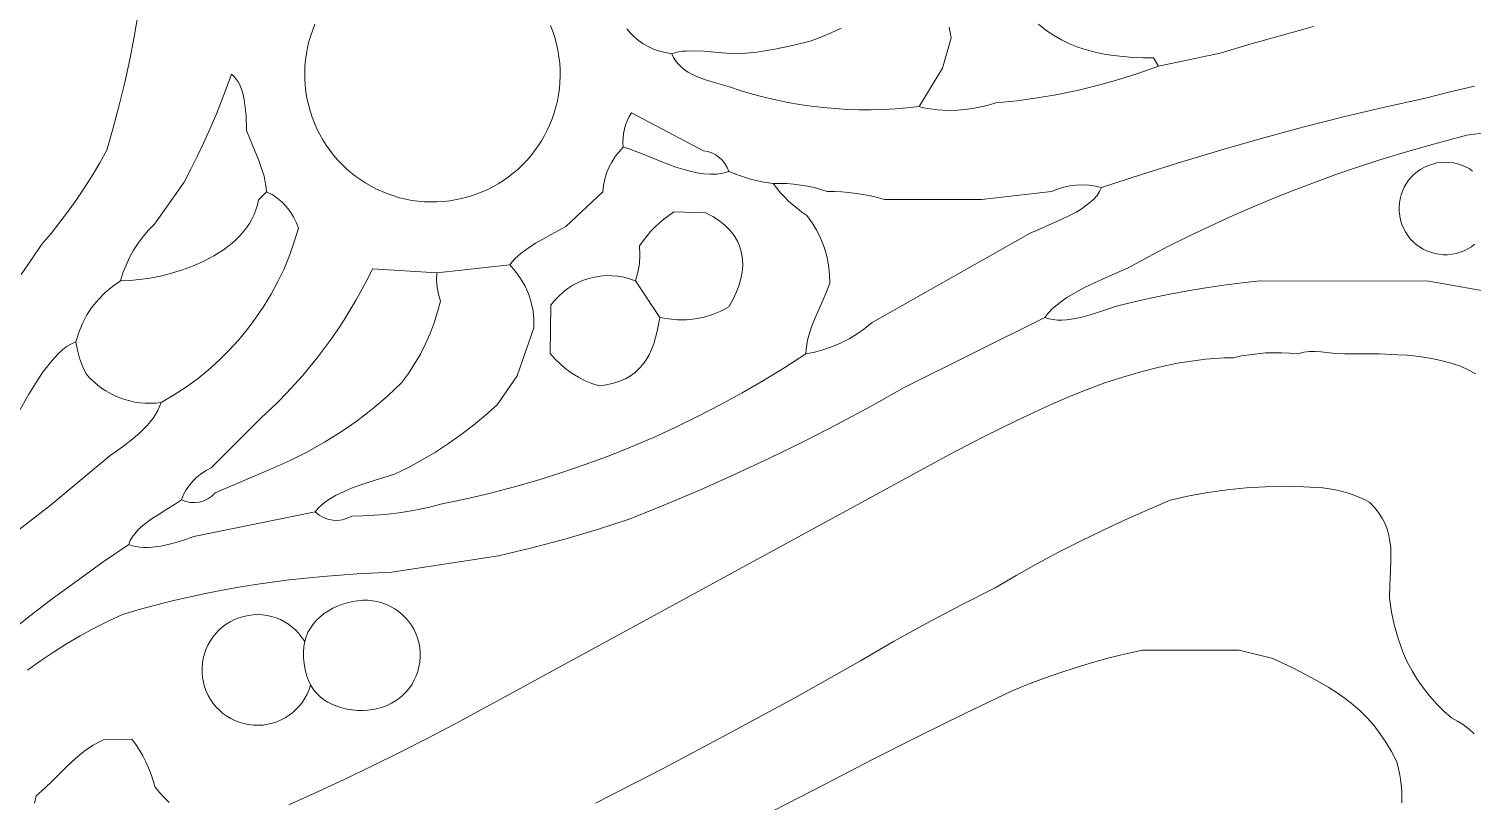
# Model space of a CAD drawing. Header units: inches. Extents: x 37.2 to 70.6, y 17.4 to 61.6.
# Drawn here: x 43 to 54.55, y 26.86 to 33.05 of the extents above; entities that cross this region are included whole.
import ezdxf

# ---------------------------------------------------------------- set-up
doc = ezdxf.new("R2010")
doc.units = ezdxf.units.IN
doc.header["$MEASUREMENT"] = 0
doc.layers.add('10_CLOSED_AREAS', color=7, linetype='CONTINUOUS', lineweight=18)
doc.layers.add('20_EXACT_CIRCLES', color=7, linetype='CONTINUOUS', lineweight=18)

msp = doc.modelspace()

# ---------------------------------------------------------------- linework, layer by layer
at = {"layer": '10_CLOSED_AREAS'}
for points in [[(43.871, 33.17), (43.839, 32.985), (43.803, 32.802), (43.763, 32.619), (43.719, 32.437), (43.671, 32.255), (43.619, 32.075), (43.563, 31.975), (43.505, 31.876), (43.443, 31.779), (43.38, 31.684), (43.313, 31.591), (43.244, 31.499), (43.173, 31.409), (43.099, 31.322), (43.017, 31.201), (42.933, 31.081)], [(53.284, 33.066), (53.034, 32.998), (52.785, 32.927), (52.536, 32.853), (52.041, 32.75), (51.884, 32.693), (51.724, 32.642), (51.563, 32.596), (51.401, 32.556), (51.237, 32.522), (51.072, 32.494), (50.907, 32.471), (50.74, 32.454), (50.67, 32.433), (50.595, 32.417), (50.515, 32.405), (50.434, 32.397), (50.352, 32.395), (50.272, 32.399), (50.196, 32.409), (50.16, 32.416), (50.126, 32.425), (50.03, 32.415), (49.934, 32.407), (49.838, 32.402), (49.741, 32.4), (49.645, 32.4), (49.549, 32.403), (49.453, 32.409), (49.358, 32.417), (49.262, 32.429), (49.167, 32.443), (49.073, 32.459), (48.978, 32.478), (48.885, 32.5), (48.792, 32.525), (48.699, 32.552), (48.607, 32.582), (48.475, 32.621), (48.406, 32.643), (48.338, 32.67), (48.306, 32.685), (48.276, 32.702), (48.247, 32.72), (48.221, 32.741), (48.197, 32.764), (48.176, 32.789), (48.159, 32.817), (48.145, 32.847), (48.094, 32.857), (48.045, 32.87), (47.999, 32.886), (47.955, 32.906), (47.915, 32.928), (47.878, 32.954), (47.844, 32.983), (47.813, 33.014), (47.785, 33.049)], [(49.502, 33.053), (49.421, 33.016), (49.338, 32.981), (49.254, 32.949), (49.112, 32.913), (48.969, 32.884), (48.825, 32.862), (48.679, 32.847), (48.616, 32.85), (48.547, 32.855), (48.4, 32.868), (48.328, 32.871), (48.259, 32.87), (48.227, 32.868), (48.198, 32.863), (48.17, 32.856), (48.145, 32.847), (48.159, 32.817), (48.176, 32.789), (48.197, 32.764), (48.221, 32.741), (48.247, 32.72), (48.276, 32.702), (48.306, 32.685), (48.338, 32.67), (48.406, 32.643), (48.475, 32.621), (48.607, 32.582), (48.699, 32.552), (48.792, 32.525), (48.885, 32.5), (48.978, 32.478), (49.073, 32.459), (49.167, 32.443), (49.262, 32.429), (49.358, 32.417), (49.453, 32.409), (49.549, 32.403), (49.645, 32.4), (49.741, 32.4), (49.838, 32.402), (49.934, 32.407), (50.03, 32.415), (50.126, 32.425), (50.312, 32.734), (50.382, 32.977), (50.365, 33.06)], [(50.365, 33.06), (50.382, 32.977), (50.312, 32.734), (50.126, 32.425), (50.16, 32.416), (50.196, 32.409), (50.272, 32.399), (50.352, 32.395), (50.434, 32.397), (50.515, 32.405), (50.595, 32.417), (50.67, 32.433), (50.74, 32.454), (50.907, 32.471), (51.072, 32.494), (51.237, 32.522), (51.401, 32.556), (51.563, 32.596), (51.724, 32.642), (51.884, 32.693), (52.041, 32.75), (52.002, 32.815), (51.919, 32.816), (51.838, 32.819), (51.759, 32.825), (51.683, 32.834), (51.608, 32.845), (51.536, 32.86), (51.465, 32.879), (51.397, 32.902), (51.33, 32.928), (51.265, 32.96), (51.202, 32.996), (51.141, 33.037), (51.081, 33.084)], [(51.081, 33.084), (51.141, 33.037), (51.202, 32.996), (51.265, 32.96), (51.33, 32.928), (51.397, 32.902), (51.465, 32.879), (51.536, 32.86), (51.608, 32.845), (51.683, 32.834), (51.759, 32.825), (51.838, 32.819), (51.919, 32.816), (52.002, 32.815), (52.041, 32.75), (52.536, 32.853), (52.785, 32.927), (53.034, 32.998), (53.284, 33.066)], [(47.785, 33.049), (47.813, 33.014), (47.844, 32.983), (47.878, 32.954), (47.915, 32.928), (47.955, 32.906), (47.999, 32.886), (48.045, 32.87), (48.094, 32.857), (48.145, 32.847), (48.17, 32.856), (48.198, 32.863), (48.227, 32.868), (48.259, 32.87), (48.328, 32.871), (48.4, 32.868), (48.547, 32.855), (48.616, 32.85), (48.679, 32.847), (48.825, 32.862), (48.969, 32.884), (49.112, 32.913), (49.254, 32.949), (49.338, 32.981), (49.421, 33.016), (49.502, 33.053)], [(42.907, 29.967), (42.996, 30.122), (43.049, 30.208), (43.106, 30.295), (43.137, 30.336), (43.168, 30.376), (43.2, 30.414), (43.234, 30.448), (43.267, 30.479), (43.302, 30.505), (43.337, 30.526), (43.373, 30.542), (43.395, 30.617), (43.425, 30.689), (43.461, 30.757), (43.503, 30.821), (43.552, 30.881), (43.606, 30.936), (43.665, 30.985), (43.73, 31.029), (43.749, 31.094), (43.774, 31.156), (43.802, 31.217), (43.834, 31.275), (43.871, 31.332), (43.911, 31.385), (43.955, 31.436), (44.003, 31.483), (44.239, 31.819), (44.294, 31.924), (44.346, 32.03), (44.397, 32.137), (44.446, 32.245), (44.492, 32.354), (44.537, 32.463), (44.579, 32.574), (44.619, 32.685), (44.639, 32.667), (44.657, 32.646), (44.672, 32.623), (44.686, 32.598), (44.697, 32.571), (44.706, 32.542), (44.72, 32.482), (44.729, 32.418), (44.735, 32.354), (44.739, 32.234), (44.762, 32.175), (44.787, 32.115), (44.838, 31.992), (44.86, 31.929), (44.879, 31.867), (44.892, 31.805), (44.896, 31.774), (44.899, 31.743), (44.943, 31.72), (44.985, 31.692), (45.023, 31.66), (45.057, 31.624), (45.088, 31.585), (45.115, 31.543), (45.137, 31.499), (45.154, 31.451), (45.121, 31.341), (45.083, 31.233), (45.039, 31.127), (44.99, 31.024), (44.936, 30.924), (44.877, 30.826), (44.814, 30.732), (44.746, 30.642), (44.674, 30.554), (44.597, 30.471), (44.516, 30.391), (44.432, 30.315), (44.343, 30.243), (44.25, 30.176), (44.154, 30.113), (44.054, 30.055), (44.043, 30.022), (44.028, 29.99), (44.01, 29.959), (43.99, 29.929), (43.967, 29.899), (43.942, 29.87), (43.888, 29.814), (43.829, 29.763), (43.768, 29.715), (43.706, 29.671), (43.646, 29.631), (43.487, 29.496), (43.327, 29.363), (43.165, 29.231), (43.001, 29.102), (42.835, 28.975)], [(42.805, 28.187), (42.998, 28.34), (43.194, 28.49), (43.392, 28.636), (43.592, 28.779), (43.795, 28.919), (43.808, 28.949), (43.824, 28.977), (43.844, 29.004), (43.866, 29.029), (43.891, 29.054), (43.918, 29.077), (43.976, 29.121), (44.038, 29.161), (44.101, 29.2), (44.162, 29.238), (44.217, 29.276), (44.235, 29.318), (44.256, 29.357), (44.282, 29.394), (44.311, 29.428), (44.343, 29.459), (44.378, 29.486), (44.416, 29.511), (44.456, 29.531), (44.859, 29.934), (44.928, 29.998), (44.995, 30.064), (45.06, 30.131), (45.124, 30.199), (45.186, 30.269), (45.246, 30.341), (45.304, 30.414), (45.361, 30.488), (45.416, 30.563), (45.469, 30.64), (45.52, 30.718), (45.57, 30.798), (45.617, 30.878), (45.663, 30.96), (45.707, 31.043), (45.748, 31.127), (46.262, 31.094), (46.847, 31.159), (46.866, 31.183), (46.888, 31.207), (46.938, 31.251), (46.994, 31.292), (47.054, 31.33), (47.116, 31.367), (47.179, 31.401), (47.296, 31.466), (47.592, 31.743), (47.598, 31.794), (47.608, 31.843), (47.622, 31.891), (47.641, 31.937), (47.664, 31.981), (47.691, 32.024), (47.722, 32.063), (47.756, 32.101), (47.753, 32.137), (47.754, 32.173), (47.758, 32.209), (47.765, 32.244), (47.774, 32.278), (47.787, 32.312), (47.802, 32.345), (47.821, 32.376), (48.398, 32.071), (48.433, 32.065), (48.466, 32.054), (48.496, 32.038), (48.524, 32.018), (48.549, 31.995), (48.57, 31.968), (48.587, 31.938), (48.6, 31.906), (48.686, 31.872), (48.775, 31.844), (48.865, 31.823), (48.957, 31.808), (49.012, 31.809), (49.067, 31.808), (49.122, 31.804), (49.176, 31.797), (49.231, 31.788), (49.284, 31.776), (49.338, 31.762), (49.39, 31.746), (49.448, 31.745), (49.506, 31.742), (49.563, 31.737), (49.621, 31.729), (49.678, 31.72), (49.735, 31.709), (49.791, 31.696), (49.847, 31.681), (50.626, 31.68), (51.186, 31.746), (51.234, 31.765), (51.283, 31.78), (51.333, 31.791), (51.384, 31.797), (51.435, 31.799), (51.486, 31.796), (51.537, 31.788), (51.587, 31.776), (51.907, 31.882), (52.228, 31.983), (52.55, 32.08), (52.874, 32.172), (53.199, 32.259), (53.525, 32.342), (53.852, 32.42), (54.181, 32.493), (54.377, 32.543), (54.574, 32.588)], [(54.574, 32.588), (54.377, 32.543), (54.181, 32.493), (53.852, 32.42), (53.525, 32.342), (53.199, 32.259), (52.874, 32.172), (52.55, 32.08), (52.228, 31.983), (51.907, 31.882), (51.587, 31.776), (51.571, 31.744), (51.55, 31.713), (51.524, 31.683), (51.493, 31.656), (51.459, 31.629), (51.422, 31.604), (51.382, 31.58), (51.34, 31.558), (51.253, 31.516), (51.167, 31.477), (51.085, 31.442), (51.015, 31.41), (49.748, 30.695), (49.691, 30.648), (49.63, 30.605), (49.566, 30.566), (49.5, 30.532), (49.432, 30.503), (49.362, 30.479), (49.29, 30.459), (49.217, 30.445), (49.049, 30.336), (48.88, 30.232), (48.707, 30.132), (48.533, 30.036), (48.356, 29.945), (48.178, 29.858), (47.997, 29.776), (47.814, 29.698), (47.629, 29.624), (47.443, 29.555), (47.255, 29.491), (47.065, 29.431), (46.874, 29.376), (46.681, 29.326), (46.487, 29.281), (46.292, 29.24), (46.205, 29.218), (46.117, 29.199), (46.028, 29.183), (45.94, 29.17), (45.85, 29.159), (45.761, 29.152), (45.671, 29.147), (45.581, 29.146), (45.545, 29.128), (45.507, 29.116), (45.468, 29.111), (45.429, 29.112), (45.391, 29.12), (45.354, 29.133), (45.32, 29.153), (45.288, 29.179), (44.317, 28.981), (44.257, 28.96), (44.191, 28.939), (44.122, 28.92), (44.052, 28.905), (43.983, 28.896), (43.949, 28.894), (43.915, 28.894), (43.883, 28.896), (43.852, 28.901), (43.823, 28.908), (43.795, 28.919), (43.592, 28.779), (43.392, 28.636), (43.194, 28.49), (42.998, 28.34), (42.805, 28.187)], [(42.985, 27.912), (43.088, 27.985), (43.192, 28.055), (43.298, 28.123), (43.407, 28.186), (43.518, 28.247), (43.63, 28.304), (43.745, 28.358), (43.878, 28.397), (44.011, 28.433), (44.144, 28.466), (44.277, 28.497), (44.41, 28.526), (44.543, 28.552), (44.677, 28.576), (44.811, 28.598), (44.945, 28.617), (45.08, 28.634), (45.215, 28.649), (45.351, 28.662), (45.488, 28.673), (45.625, 28.682), (45.902, 28.695), (46.756, 28.827), (47.023, 28.891), (47.287, 28.961), (47.55, 29.039), (47.811, 29.124), (48.093, 29.237), (48.374, 29.356), (48.652, 29.48), (48.927, 29.609), (49.201, 29.743), (49.472, 29.882), (49.74, 30.026), (50.006, 30.175), (51.132, 30.737), (51.162, 30.773), (51.194, 30.807), (51.23, 30.838), (51.268, 30.868), (51.308, 30.895), (51.351, 30.921), (51.439, 30.97), (51.531, 31.014), (51.624, 31.055), (51.715, 31.095), (51.8, 31.135), (51.961, 31.222), (52.123, 31.306), (52.286, 31.387), (52.451, 31.466), (52.617, 31.542), (52.783, 31.615), (52.952, 31.686), (53.121, 31.753), (53.291, 31.818), (53.462, 31.881), (53.635, 31.94), (53.808, 31.997), (53.982, 32.05), (54.158, 32.101), (54.334, 32.149), (54.511, 32.195), (54.668, 32.217)], [(54.668, 32.217), (54.511, 32.195), (54.334, 32.149), (54.158, 32.101), (53.982, 32.05), (53.808, 31.997), (53.635, 31.94), (53.462, 31.881), (53.291, 31.818), (53.121, 31.753), (52.952, 31.686), (52.783, 31.615), (52.617, 31.542), (52.451, 31.466), (52.286, 31.387), (52.123, 31.306), (51.961, 31.222), (51.8, 31.135), (51.715, 31.095), (51.624, 31.055), (51.531, 31.014), (51.439, 30.97), (51.351, 30.921), (51.308, 30.895), (51.268, 30.868), (51.23, 30.838), (51.194, 30.807), (51.162, 30.773), (51.132, 30.737), (51.165, 30.726), (51.198, 30.719), (51.233, 30.715), (51.269, 30.715), (51.306, 30.717), (51.343, 30.722), (51.419, 30.737), (51.495, 30.757), (51.569, 30.781), (51.705, 30.827), (51.847, 30.861), (51.99, 30.893), (52.133, 30.922), (52.277, 30.949), (52.421, 30.973), (52.566, 30.994), (52.711, 31.013), (52.856, 31.029), (54.206, 31.027), (54.78, 30.925)], [(54.574, 31.322), (54.548, 31.302), (54.519, 31.285), (54.489, 31.27), (54.458, 31.258), (54.426, 31.249), (54.392, 31.242), (54.357, 31.239), (54.322, 31.239), (54.288, 31.242), (54.254, 31.248), (54.222, 31.258), (54.191, 31.27), (54.161, 31.284), (54.133, 31.301), (54.106, 31.321), (54.082, 31.343), (54.059, 31.367), (54.038, 31.393), (54.02, 31.421), (54.004, 31.451), (53.991, 31.482), (53.981, 31.515), (53.974, 31.549), (53.97, 31.584), (53.969, 31.618), (53.971, 31.652), (53.977, 31.685), (53.985, 31.717), (53.996, 31.749), (54.01, 31.779), (54.026, 31.807), (54.045, 31.835), (54.067, 31.86), (54.09, 31.883), (54.116, 31.905), (54.143, 31.924), (54.173, 31.94), (54.204, 31.954), (54.238, 31.965), (54.272, 31.974), (54.306, 31.978), (54.339, 31.98), (54.373, 31.978), (54.406, 31.974), (54.438, 31.966), (54.47, 31.956), (54.5, 31.943), (54.529, 31.928), (54.557, 31.909)], [(54.78, 30.925), (54.206, 31.027), (52.856, 31.029), (52.711, 31.013), (52.566, 30.994), (52.421, 30.973), (52.277, 30.949), (52.133, 30.922), (51.99, 30.893), (51.847, 30.861), (51.705, 30.827), (51.569, 30.781), (51.495, 30.757), (51.419, 30.737), (51.343, 30.722), (51.306, 30.717), (51.269, 30.715), (51.233, 30.715), (51.198, 30.719), (51.165, 30.726), (51.132, 30.737), (50.006, 30.175), (49.74, 30.026), (49.472, 29.882), (49.201, 29.743), (48.927, 29.609), (48.652, 29.48), (48.374, 29.356), (48.093, 29.237), (47.811, 29.124), (47.55, 29.039), (47.287, 28.961), (47.023, 28.891), (46.756, 28.827), (45.902, 28.695), (45.625, 28.682), (45.488, 28.673), (45.351, 28.662), (45.215, 28.649), (45.08, 28.634), (44.945, 28.617), (44.811, 28.598), (44.677, 28.576), (44.543, 28.552), (44.41, 28.526), (44.277, 28.497), (44.144, 28.466), (44.011, 28.433), (43.878, 28.397), (43.745, 28.358), (43.63, 28.304), (43.518, 28.247), (43.407, 28.186), (43.298, 28.123), (43.192, 28.055), (43.088, 27.985), (42.985, 27.912)], [(42.835, 28.975), (43.001, 29.102), (43.165, 29.231), (43.327, 29.363), (43.487, 29.496), (43.646, 29.631), (43.706, 29.671), (43.768, 29.715), (43.829, 29.763), (43.888, 29.814), (43.942, 29.87), (43.967, 29.899), (43.99, 29.929), (44.01, 29.959), (44.028, 29.99), (44.043, 30.022), (44.054, 30.055), (44.012, 30.051), (43.97, 30.049), (43.927, 30.049), (43.886, 30.053), (43.844, 30.059), (43.804, 30.068), (43.763, 30.079), (43.724, 30.092), (43.686, 30.109), (43.649, 30.127), (43.613, 30.148), (43.578, 30.171), (43.544, 30.196), (43.512, 30.224), (43.482, 30.254), (43.454, 30.286), (43.425, 30.347), (43.401, 30.41), (43.384, 30.475), (43.373, 30.542), (43.337, 30.526), (43.302, 30.505), (43.267, 30.479), (43.234, 30.448), (43.2, 30.414), (43.168, 30.376), (43.137, 30.336), (43.106, 30.295), (43.049, 30.208), (42.996, 30.122), (42.907, 29.967)], [(54.583, 30.286), (54.523, 30.318), (54.46, 30.345), (54.393, 30.368), (54.325, 30.387), (54.254, 30.403), (54.182, 30.416), (54.108, 30.425), (54.034, 30.433), (53.96, 30.438), (53.812, 30.444), (53.669, 30.445), (53.534, 30.445), (53.484, 30.447), (53.436, 30.451), (53.343, 30.461), (53.297, 30.464), (53.251, 30.463), (53.205, 30.458), (53.157, 30.446), (53.092, 30.451), (53.028, 30.454), (52.963, 30.454), (52.898, 30.452), (52.834, 30.446), (52.77, 30.438), (52.706, 30.428), (52.643, 30.414), (52.568, 30.412), (52.493, 30.407), (52.418, 30.401), (52.343, 30.392), (52.195, 30.369), (52.048, 30.339), (51.902, 30.302), (51.757, 30.259), (51.613, 30.212), (51.471, 30.159), (51.329, 30.102), (51.189, 30.042), (51.05, 29.979), (50.912, 29.914), (50.641, 29.779), (50.374, 29.642), (46.843, 27.716), (46.626, 27.598), (46.409, 27.481), (46.19, 27.367), (45.969, 27.256), (45.748, 27.146), (45.525, 27.039), (45.302, 26.935), (45.077, 26.832)], [(45.077, 26.832), (45.302, 26.935), (45.525, 27.039), (45.748, 27.146), (45.969, 27.256), (46.19, 27.367), (46.409, 27.481), (46.626, 27.598), (46.843, 27.716), (50.374, 29.642), (50.641, 29.779), (50.912, 29.914), (51.05, 29.979), (51.189, 30.042), (51.329, 30.102), (51.471, 30.159), (51.613, 30.212), (51.757, 30.259), (51.902, 30.302), (52.048, 30.339), (52.195, 30.369), (52.343, 30.392), (52.418, 30.401), (52.493, 30.407), (52.568, 30.412), (52.643, 30.414), (52.706, 30.428), (52.77, 30.438), (52.834, 30.446), (52.898, 30.452), (52.963, 30.454), (53.028, 30.454), (53.092, 30.451), (53.157, 30.446), (53.205, 30.458), (53.251, 30.463), (53.297, 30.464), (53.343, 30.461), (53.436, 30.451), (53.484, 30.447), (53.534, 30.445), (53.669, 30.445), (53.812, 30.444), (53.96, 30.438), (54.034, 30.433), (54.108, 30.425), (54.182, 30.416), (54.254, 30.403), (54.325, 30.387), (54.393, 30.368), (54.46, 30.345), (54.523, 30.318), (54.583, 30.286)], [(47.534, 26.847), (48.07, 27.122), (48.602, 27.404), (49.13, 27.691), (49.656, 27.985), (49.92, 28.14), (50.188, 28.289), (50.459, 28.433), (50.733, 28.571), (50.903, 28.67), (51.074, 28.766), (51.247, 28.858), (51.422, 28.947), (51.598, 29.033), (51.776, 29.116), (51.956, 29.196), (52.137, 29.272), (52.287, 29.307), (52.438, 29.335), (52.591, 29.356), (52.744, 29.372), (52.897, 29.381), (53.051, 29.384), (53.205, 29.381), (53.359, 29.371), (53.408, 29.365), (53.457, 29.356), (53.505, 29.345), (53.553, 29.332), (53.6, 29.316), (53.646, 29.297), (53.691, 29.277), (53.735, 29.254), (53.776, 29.211), (53.809, 29.167), (53.837, 29.123), (53.859, 29.079), (53.876, 29.034), (53.888, 28.989), (53.896, 28.943), (53.902, 28.897), (53.904, 28.849), (53.904, 28.801), (53.9, 28.702), (53.895, 28.598), (53.893, 28.489), (53.909, 28.377), (53.932, 28.267), (53.963, 28.158), (54.001, 28.051), (54.035, 27.977), (54.074, 27.905), (54.117, 27.835), (54.164, 27.768), (54.215, 27.704), (54.269, 27.642), (54.327, 27.584), (54.388, 27.529), (54.438, 27.503), (54.486, 27.473), (54.53, 27.439), (54.571, 27.401)], [(54.571, 27.401), (54.53, 27.439), (54.486, 27.473), (54.438, 27.503), (54.388, 27.529), (54.327, 27.584), (54.269, 27.642), (54.215, 27.704), (54.164, 27.768), (54.117, 27.835), (54.074, 27.905), (54.035, 27.977), (54.001, 28.051), (53.963, 28.158), (53.932, 28.267), (53.909, 28.377), (53.893, 28.489), (53.895, 28.598), (53.9, 28.702), (53.904, 28.801), (53.904, 28.849), (53.902, 28.897), (53.896, 28.943), (53.888, 28.989), (53.876, 29.034), (53.859, 29.079), (53.837, 29.123), (53.809, 29.167), (53.776, 29.211), (53.735, 29.254), (53.691, 29.277), (53.646, 29.297), (53.6, 29.316), (53.553, 29.332), (53.505, 29.345), (53.457, 29.356), (53.408, 29.365), (53.359, 29.371), (53.205, 29.381), (53.051, 29.384), (52.897, 29.381), (52.744, 29.372), (52.591, 29.356), (52.438, 29.335), (52.287, 29.307), (52.137, 29.272), (51.956, 29.196), (51.776, 29.116), (51.598, 29.033), (51.422, 28.947), (51.247, 28.858), (51.074, 28.766), (50.903, 28.67), (50.733, 28.571), (50.459, 28.433), (50.188, 28.289), (49.92, 28.14), (49.656, 27.985), (49.13, 27.691), (48.602, 27.404), (48.07, 27.122), (47.534, 26.847)], [(48.639, 26.621), (49.378, 27.002), (49.747, 27.192), (50.118, 27.38), (50.49, 27.565), (50.865, 27.744), (50.993, 27.796), (51.121, 27.845), (51.251, 27.891), (51.382, 27.934), (51.514, 27.973), (51.647, 28.009), (51.78, 28.042), (51.915, 28.072), (52.688, 28.072), (52.958, 28.004), (53.117, 27.929), (53.266, 27.853), (53.338, 27.814), (53.407, 27.773), (53.473, 27.73), (53.537, 27.685), (53.598, 27.636), (53.657, 27.585), (53.713, 27.529), (53.766, 27.47), (53.816, 27.405), (53.864, 27.335), (53.908, 27.26), (53.95, 27.178), (53.962, 27.132), (53.973, 27.086), (53.981, 27.039), (53.987, 26.992), (53.991, 26.945), (53.992, 26.898), (53.992, 26.85)], [(53.992, 26.85), (53.992, 26.898), (53.991, 26.945), (53.987, 26.992), (53.981, 27.039), (53.973, 27.086), (53.962, 27.132), (53.95, 27.178), (53.908, 27.26), (53.864, 27.335), (53.816, 27.405), (53.766, 27.47), (53.713, 27.529), (53.657, 27.585), (53.598, 27.636), (53.537, 27.685), (53.473, 27.73), (53.407, 27.773), (53.338, 27.814), (53.266, 27.853), (53.117, 27.929), (52.958, 28.004), (52.688, 28.072), (51.915, 28.072), (51.78, 28.042), (51.647, 28.009), (51.514, 27.973), (51.382, 27.934), (51.251, 27.891), (51.121, 27.845), (50.993, 27.796), (50.865, 27.744), (50.49, 27.565), (50.118, 27.38), (49.747, 27.192), (49.378, 27.002), (48.639, 26.621)], [(44.119, 26.852), (44.079, 26.891), (44.042, 26.932), (44.006, 26.974), (43.992, 27.026), (43.975, 27.077), (43.955, 27.128), (43.933, 27.177), (43.909, 27.225), (43.882, 27.271), (43.852, 27.317), (43.82, 27.36), (43.593, 27.354), (43.55, 27.333), (43.51, 27.31), (43.472, 27.286), (43.436, 27.26), (43.369, 27.205), (43.307, 27.147), (43.185, 27.026), (43.122, 26.965), (43.054, 26.906), (43.04, 26.847)], [(43.04, 26.847), (43.054, 26.906), (43.122, 26.965), (43.185, 27.026), (43.307, 27.147), (43.369, 27.205), (43.436, 27.26), (43.472, 27.286), (43.51, 27.31), (43.55, 27.333), (43.593, 27.354), (43.82, 27.36), (43.852, 27.317), (43.882, 27.271), (43.909, 27.225), (43.933, 27.177), (43.955, 27.128), (43.975, 27.077), (43.992, 27.026), (44.006, 26.974), (44.042, 26.932), (44.079, 26.891), (44.119, 26.852)]]:
    msp.add_lwpolyline(points, dxfattribs=at)
for points in [[(44.899, 31.743), (44.896, 31.774), (44.892, 31.805), (44.879, 31.867), (44.86, 31.929), (44.838, 31.992), (44.787, 32.115), (44.762, 32.175), (44.739, 32.234), (44.735, 32.354), (44.729, 32.418), (44.72, 32.482), (44.706, 32.542), (44.697, 32.571), (44.686, 32.598), (44.672, 32.623), (44.657, 32.646), (44.639, 32.667), (44.619, 32.685), (44.579, 32.574), (44.537, 32.463), (44.492, 32.354), (44.446, 32.245), (44.397, 32.137), (44.346, 32.03), (44.294, 31.924), (44.239, 31.819), (44.003, 31.483), (43.955, 31.436), (43.911, 31.385), (43.871, 31.332), (43.834, 31.275), (43.802, 31.217), (43.774, 31.156), (43.749, 31.094), (43.73, 31.029), (43.803, 31.032), (43.882, 31.039), (43.965, 31.051), (44.051, 31.068), (44.139, 31.091), (44.226, 31.118), (44.313, 31.15), (44.397, 31.188), (44.478, 31.23), (44.554, 31.278), (44.589, 31.304), (44.623, 31.331), (44.655, 31.36), (44.685, 31.39), (44.713, 31.421), (44.739, 31.454), (44.762, 31.488), (44.782, 31.523), (44.8, 31.56), (44.814, 31.598), (44.826, 31.637), (44.834, 31.678)], [(47.821, 32.376), (47.802, 32.345), (47.787, 32.312), (47.774, 32.278), (47.765, 32.244), (47.758, 32.209), (47.754, 32.173), (47.753, 32.137), (47.756, 32.101), (47.802, 32.086), (47.85, 32.068), (47.954, 32.027), (48.064, 31.983), (48.178, 31.941), (48.234, 31.923), (48.291, 31.907), (48.347, 31.895), (48.401, 31.886), (48.454, 31.883), (48.505, 31.884), (48.554, 31.892), (48.6, 31.906), (48.587, 31.938), (48.57, 31.968), (48.549, 31.995), (48.524, 32.018), (48.496, 32.038), (48.466, 32.054), (48.433, 32.065), (48.398, 32.071)], [(47.296, 31.466), (47.179, 31.401), (47.116, 31.367), (47.054, 31.33), (46.994, 31.292), (46.938, 31.251), (46.888, 31.207), (46.866, 31.183), (46.847, 31.159), (46.893, 31.105), (46.934, 31.047), (46.969, 30.986), (46.999, 30.921), (47.019, 30.856), (47.033, 30.789), (47.04, 30.722), (47.04, 30.653), (46.905, 30.268), (46.746, 30.036), (46.653, 29.953), (46.557, 29.874), (46.458, 29.798), (46.356, 29.726), (46.252, 29.658), (46.145, 29.595), (46.035, 29.535), (45.924, 29.48), (45.76, 29.431), (45.669, 29.402), (45.579, 29.369), (45.492, 29.33), (45.45, 29.309), (45.412, 29.286), (45.375, 29.262), (45.342, 29.236), (45.313, 29.208), (45.288, 29.179), (45.32, 29.153), (45.354, 29.133), (45.391, 29.12), (45.429, 29.112), (45.468, 29.111), (45.507, 29.116), (45.545, 29.128), (45.581, 29.146), (45.671, 29.147), (45.761, 29.152), (45.85, 29.159), (45.94, 29.17), (46.028, 29.183), (46.117, 29.199), (46.205, 29.218), (46.292, 29.24), (46.487, 29.281), (46.681, 29.326), (46.874, 29.376), (47.065, 29.431), (47.255, 29.491), (47.443, 29.555), (47.629, 29.624), (47.814, 29.698), (47.997, 29.776), (48.178, 29.858), (48.356, 29.945), (48.533, 30.036), (48.707, 30.132), (48.88, 30.232), (49.049, 30.336), (49.217, 30.445), (49.22, 30.482), (49.225, 30.519), (49.232, 30.555), (49.241, 30.591), (49.264, 30.662), (49.292, 30.732), (49.353, 30.871), (49.383, 30.941), (49.41, 31.01), (49.408, 31.084), (49.4, 31.157), (49.385, 31.228), (49.365, 31.298), (49.339, 31.366), (49.307, 31.432), (49.269, 31.495), (49.226, 31.554), (49.187, 31.58), (49.15, 31.608), (49.114, 31.637), (49.079, 31.668), (49.046, 31.701), (49.015, 31.735), (48.985, 31.771), (48.957, 31.808), (48.865, 31.823), (48.775, 31.844), (48.686, 31.872), (48.6, 31.906), (48.554, 31.892), (48.505, 31.884), (48.454, 31.883), (48.401, 31.886), (48.347, 31.895), (48.291, 31.907), (48.234, 31.923), (48.178, 31.941), (48.064, 31.983), (47.954, 32.027), (47.85, 32.068), (47.802, 32.086), (47.756, 32.101), (47.722, 32.063), (47.691, 32.024), (47.664, 31.981), (47.641, 31.937), (47.622, 31.891), (47.608, 31.843), (47.598, 31.794), (47.592, 31.743)], [(49.41, 31.01), (49.383, 30.941), (49.353, 30.871), (49.292, 30.732), (49.264, 30.662), (49.241, 30.591), (49.232, 30.555), (49.225, 30.519), (49.22, 30.482), (49.217, 30.445), (49.29, 30.459), (49.362, 30.479), (49.432, 30.503), (49.5, 30.532), (49.566, 30.566), (49.63, 30.605), (49.691, 30.648), (49.748, 30.695), (51.015, 31.41), (51.085, 31.442), (51.167, 31.477), (51.253, 31.516), (51.34, 31.558), (51.382, 31.58), (51.422, 31.604), (51.459, 31.629), (51.493, 31.656), (51.524, 31.683), (51.55, 31.713), (51.571, 31.744), (51.587, 31.776), (51.537, 31.788), (51.486, 31.796), (51.435, 31.799), (51.384, 31.797), (51.333, 31.791), (51.283, 31.78), (51.234, 31.765), (51.186, 31.746), (50.626, 31.68), (49.847, 31.681), (49.791, 31.696), (49.735, 31.709), (49.678, 31.72), (49.621, 31.729), (49.563, 31.737), (49.506, 31.742), (49.448, 31.745), (49.39, 31.746), (49.338, 31.762), (49.284, 31.776), (49.231, 31.788), (49.176, 31.797), (49.122, 31.804), (49.067, 31.808), (49.012, 31.809), (48.957, 31.808), (48.985, 31.771), (49.015, 31.735), (49.046, 31.701), (49.079, 31.668), (49.114, 31.637), (49.15, 31.608), (49.187, 31.58), (49.226, 31.554), (49.269, 31.495), (49.307, 31.432), (49.339, 31.366), (49.365, 31.298), (49.385, 31.228), (49.4, 31.157), (49.408, 31.084)], [(43.73, 31.029), (43.665, 30.985), (43.606, 30.936), (43.552, 30.881), (43.503, 30.821), (43.461, 30.757), (43.425, 30.689), (43.395, 30.617), (43.373, 30.542), (43.384, 30.475), (43.401, 30.41), (43.425, 30.347), (43.454, 30.286), (43.482, 30.254), (43.512, 30.224), (43.544, 30.196), (43.578, 30.171), (43.613, 30.148), (43.649, 30.127), (43.686, 30.109), (43.724, 30.092), (43.763, 30.079), (43.804, 30.068), (43.844, 30.059), (43.886, 30.053), (43.927, 30.049), (43.97, 30.049), (44.012, 30.051), (44.054, 30.055), (44.154, 30.113), (44.25, 30.176), (44.343, 30.243), (44.432, 30.315), (44.516, 30.391), (44.597, 30.471), (44.674, 30.554), (44.746, 30.642), (44.814, 30.732), (44.877, 30.826), (44.936, 30.924), (44.99, 31.024), (45.039, 31.127), (45.083, 31.233), (45.121, 31.341), (45.154, 31.451), (45.137, 31.499), (45.115, 31.543), (45.088, 31.585), (45.057, 31.624), (45.023, 31.66), (44.985, 31.692), (44.943, 31.72), (44.899, 31.743), (44.834, 31.678), (44.826, 31.637), (44.814, 31.598), (44.8, 31.56), (44.782, 31.523), (44.762, 31.488), (44.739, 31.454), (44.713, 31.421), (44.685, 31.39), (44.655, 31.36), (44.623, 31.331), (44.589, 31.304), (44.554, 31.278), (44.478, 31.23), (44.397, 31.188), (44.313, 31.15), (44.226, 31.118), (44.139, 31.091), (44.051, 31.068), (43.965, 31.051), (43.882, 31.039), (43.803, 31.032)], [(47.853, 31.029), (47.873, 31.098), (47.885, 31.167), (47.889, 31.238), (47.886, 31.309), (47.914, 31.349), (47.944, 31.387), (47.975, 31.424), (48.009, 31.459), (48.044, 31.492), (48.081, 31.524), (48.12, 31.553), (48.16, 31.581), (48.414, 31.575), (48.474, 31.544), (48.527, 31.51), (48.573, 31.473), (48.612, 31.433), (48.644, 31.392), (48.671, 31.347), (48.69, 31.301), (48.704, 31.253), (48.711, 31.203), (48.713, 31.152), (48.708, 31.099), (48.698, 31.045), (48.682, 30.99), (48.661, 30.935), (48.634, 30.878), (48.601, 30.822), (48.538, 30.787), (48.471, 30.76), (48.403, 30.739), (48.333, 30.725), (48.262, 30.718), (48.191, 30.717), (48.119, 30.724), (48.048, 30.737), (48.039, 30.681), (48.028, 30.627), (48.015, 30.575), (48, 30.526), (47.982, 30.48), (47.962, 30.437), (47.939, 30.397), (47.913, 30.36), (47.884, 30.327), (47.851, 30.296), (47.814, 30.269), (47.773, 30.246), (47.727, 30.226), (47.677, 30.209), (47.622, 30.197), (47.562, 30.188), (47.505, 30.207), (47.45, 30.23), (47.397, 30.257), (47.347, 30.288), (47.298, 30.323), (47.253, 30.361), (47.211, 30.403), (47.171, 30.448), (47.176, 30.834), (47.206, 30.873), (47.239, 30.908), (47.275, 30.94), (47.312, 30.968), (47.352, 30.994), (47.394, 31.016), (47.437, 31.034), (47.481, 31.049), (47.526, 31.06), (47.572, 31.067), (47.619, 31.071), (47.666, 31.07), (47.713, 31.066), (47.76, 31.058), (47.807, 31.046)], [(47.886, 31.309), (47.889, 31.238), (47.885, 31.167), (47.873, 31.098), (47.853, 31.029), (48.048, 30.737), (48.119, 30.724), (48.191, 30.717), (48.262, 30.718), (48.333, 30.725), (48.403, 30.739), (48.471, 30.76), (48.538, 30.787), (48.601, 30.822), (48.634, 30.878), (48.661, 30.935), (48.682, 30.99), (48.698, 31.045), (48.708, 31.099), (48.713, 31.152), (48.711, 31.203), (48.704, 31.253), (48.69, 31.301), (48.671, 31.347), (48.644, 31.392), (48.612, 31.433), (48.573, 31.473), (48.527, 31.51), (48.474, 31.544), (48.414, 31.575), (48.16, 31.581), (48.12, 31.553), (48.081, 31.524), (48.044, 31.492), (48.009, 31.459), (47.975, 31.424), (47.944, 31.387), (47.914, 31.349)], [(46.847, 31.159), (46.262, 31.094), (46.261, 31.037), (46.265, 30.98), (46.275, 30.923), (46.291, 30.868), (46.268, 30.78), (46.241, 30.693), (46.209, 30.607), (46.172, 30.524), (46.131, 30.443), (46.085, 30.364), (46.035, 30.287), (45.981, 30.213), (45.867, 30.106), (45.748, 30.005), (45.624, 29.909), (45.496, 29.82), (45.364, 29.737), (45.228, 29.661), (45.088, 29.591), (44.945, 29.527), (44.488, 29.331), (44.461, 29.305), (44.43, 29.283), (44.397, 29.268), (44.362, 29.258), (44.326, 29.253), (44.289, 29.255), (44.252, 29.262), (44.217, 29.276), (44.162, 29.238), (44.101, 29.2), (44.038, 29.161), (43.976, 29.121), (43.918, 29.077), (43.891, 29.054), (43.866, 29.029), (43.844, 29.004), (43.824, 28.977), (43.808, 28.949), (43.795, 28.919), (43.823, 28.908), (43.852, 28.901), (43.883, 28.896), (43.915, 28.894), (43.949, 28.894), (43.983, 28.896), (44.052, 28.905), (44.122, 28.92), (44.191, 28.939), (44.257, 28.96), (44.317, 28.981), (45.288, 29.179), (45.313, 29.208), (45.342, 29.236), (45.375, 29.262), (45.412, 29.286), (45.45, 29.309), (45.492, 29.33), (45.579, 29.369), (45.669, 29.402), (45.76, 29.431), (45.924, 29.48), (46.035, 29.535), (46.145, 29.595), (46.252, 29.658), (46.356, 29.726), (46.458, 29.798), (46.557, 29.874), (46.653, 29.953), (46.746, 30.036), (46.905, 30.268), (47.04, 30.653), (47.04, 30.722), (47.033, 30.789), (47.019, 30.856), (46.999, 30.921), (46.969, 30.986), (46.934, 31.047), (46.893, 31.105)], [(46.291, 30.868), (46.275, 30.923), (46.265, 30.98), (46.261, 31.037), (46.262, 31.094), (45.748, 31.127), (45.707, 31.043), (45.663, 30.96), (45.617, 30.878), (45.57, 30.798), (45.52, 30.718), (45.469, 30.64), (45.416, 30.563), (45.361, 30.488), (45.304, 30.414), (45.246, 30.341), (45.186, 30.269), (45.124, 30.199), (45.06, 30.131), (44.995, 30.064), (44.928, 29.998), (44.859, 29.934), (44.456, 29.531), (44.416, 29.511), (44.378, 29.486), (44.343, 29.459), (44.311, 29.428), (44.282, 29.394), (44.256, 29.357), (44.235, 29.318), (44.217, 29.276), (44.252, 29.262), (44.289, 29.255), (44.326, 29.253), (44.362, 29.258), (44.397, 29.268), (44.43, 29.283), (44.461, 29.305), (44.488, 29.331), (44.945, 29.527), (45.088, 29.591), (45.228, 29.661), (45.364, 29.737), (45.496, 29.82), (45.624, 29.909), (45.748, 30.005), (45.867, 30.106), (45.981, 30.213), (46.035, 30.287), (46.085, 30.364), (46.131, 30.443), (46.172, 30.524), (46.209, 30.607), (46.241, 30.693), (46.268, 30.78)], [(48.048, 30.737), (47.853, 31.029), (47.807, 31.046), (47.76, 31.058), (47.713, 31.066), (47.666, 31.07), (47.619, 31.071), (47.572, 31.067), (47.526, 31.06), (47.481, 31.049), (47.437, 31.034), (47.394, 31.016), (47.352, 30.994), (47.312, 30.968), (47.275, 30.94), (47.239, 30.908), (47.206, 30.873), (47.176, 30.834), (47.171, 30.448), (47.211, 30.403), (47.253, 30.361), (47.298, 30.323), (47.347, 30.288), (47.397, 30.257), (47.45, 30.23), (47.505, 30.207), (47.562, 30.188), (47.622, 30.197), (47.677, 30.209), (47.727, 30.226), (47.773, 30.246), (47.814, 30.269), (47.851, 30.296), (47.884, 30.327), (47.913, 30.36), (47.939, 30.397), (47.962, 30.437), (47.982, 30.48), (48, 30.526), (48.015, 30.575), (48.028, 30.627), (48.039, 30.681)], [(44.678, 28.331), (44.716, 28.342), (44.753, 28.35), (44.791, 28.354), (44.829, 28.356), (44.866, 28.354), (44.903, 28.349), (44.94, 28.341), (44.975, 28.33), (45.01, 28.316), (45.043, 28.299), (45.075, 28.279), (45.105, 28.257), (45.133, 28.232), (45.159, 28.204), (45.183, 28.174), (45.205, 28.141), (45.216, 28.179), (45.231, 28.215), (45.25, 28.249), (45.273, 28.281), (45.3, 28.311), (45.329, 28.339), (45.361, 28.364), (45.395, 28.387), (45.431, 28.407), (45.468, 28.425), (45.507, 28.44), (45.547, 28.452), (45.587, 28.462), (45.628, 28.468), (45.669, 28.471), (45.709, 28.471), (45.748, 28.468), (45.786, 28.461), (45.823, 28.451), (45.859, 28.438), (45.893, 28.422), (45.926, 28.403), (45.957, 28.381), (45.986, 28.357), (46.012, 28.331), (46.037, 28.303), (46.059, 28.272), (46.078, 28.239), (46.094, 28.205), (46.108, 28.169), (46.119, 28.132), (46.126, 28.093), (46.129, 28.054), (46.13, 28.015), (46.126, 27.976), (46.12, 27.939), (46.11, 27.902), (46.098, 27.867), (46.082, 27.833), (46.064, 27.8), (46.043, 27.769), (46.019, 27.74), (45.993, 27.713), (45.964, 27.688), (45.933, 27.666), (45.9, 27.646), (45.865, 27.629), (45.828, 27.615), (45.79, 27.604), (45.75, 27.596), (45.709, 27.591), (45.668, 27.588), (45.626, 27.589), (45.584, 27.593), (45.543, 27.599), (45.503, 27.609), (45.463, 27.622), (45.426, 27.637), (45.39, 27.656), (45.356, 27.677), (45.325, 27.701), (45.297, 27.729), (45.273, 27.759), (45.252, 27.793), (45.24, 27.756), (45.224, 27.72), (45.206, 27.687), (45.186, 27.655), (45.163, 27.626), (45.137, 27.598), (45.11, 27.573), (45.08, 27.55), (45.049, 27.53), (45.016, 27.513), (44.982, 27.498), (44.946, 27.487), (44.909, 27.478), (44.872, 27.472), (44.833, 27.47), (44.794, 27.471), (44.755, 27.475), (44.718, 27.483), (44.681, 27.494), (44.646, 27.508), (44.612, 27.524), (44.58, 27.544), (44.55, 27.565), (44.522, 27.59), (44.496, 27.616), (44.472, 27.645), (44.451, 27.676), (44.432, 27.708), (44.416, 27.742), (44.403, 27.778), (44.393, 27.815), (44.386, 27.854), (44.383, 27.893), (44.383, 27.931), (44.386, 27.969), (44.392, 28.006), (44.402, 28.042), (44.414, 28.078), (44.429, 28.112), (44.448, 28.144), (44.468, 28.175), (44.492, 28.204), (44.517, 28.231), (44.545, 28.256), (44.575, 28.279), (44.608, 28.299), (44.642, 28.316)], [(45.252, 27.793), (45.234, 27.83), (45.22, 27.872), (45.208, 27.917), (45.2, 27.963), (45.196, 28.01), (45.195, 28.056), (45.198, 28.1), (45.205, 28.141), (45.183, 28.174), (45.159, 28.204), (45.133, 28.232), (45.105, 28.257), (45.075, 28.279), (45.043, 28.299), (45.01, 28.316), (44.975, 28.33), (44.94, 28.341), (44.903, 28.349), (44.866, 28.354), (44.829, 28.356), (44.791, 28.354), (44.753, 28.35), (44.716, 28.342), (44.678, 28.331), (44.642, 28.316), (44.608, 28.299), (44.575, 28.279), (44.545, 28.256), (44.517, 28.231), (44.492, 28.204), (44.468, 28.175), (44.448, 28.144), (44.429, 28.112), (44.414, 28.078), (44.402, 28.042), (44.392, 28.006), (44.386, 27.969), (44.383, 27.931), (44.383, 27.893), (44.386, 27.854), (44.393, 27.815), (44.403, 27.778), (44.416, 27.742), (44.432, 27.708), (44.451, 27.676), (44.472, 27.645), (44.496, 27.616), (44.522, 27.59), (44.55, 27.565), (44.58, 27.544), (44.612, 27.524), (44.646, 27.508), (44.681, 27.494), (44.718, 27.483), (44.755, 27.475), (44.794, 27.471), (44.833, 27.47), (44.872, 27.472), (44.909, 27.478), (44.946, 27.487), (44.982, 27.498), (45.016, 27.513), (45.049, 27.53), (45.08, 27.55), (45.11, 27.573), (45.137, 27.598), (45.163, 27.626), (45.186, 27.655), (45.206, 27.687), (45.224, 27.72), (45.24, 27.756)]]:
    msp.add_lwpolyline(points, close=True, dxfattribs=at)
at = {"layer": '20_EXACT_CIRCLES'}
for points in [[(47.173, 33.075), (47.191, 33.027), (47.207, 32.978), (47.221, 32.928), (47.232, 32.876), (47.241, 32.824), (47.247, 32.772), (47.25, 32.721), (47.25, 32.67), (47.249, 32.619), (47.244, 32.569), (47.237, 32.519), (47.228, 32.47), (47.216, 32.422), (47.202, 32.374), (47.186, 32.327), (47.168, 32.282), (47.147, 32.237), (47.125, 32.193), (47.1, 32.151), (47.074, 32.11), (47.045, 32.07), (47.015, 32.031), (46.983, 31.994), (46.948, 31.958), (46.913, 31.925), (46.875, 31.892), (46.836, 31.862), (46.796, 31.833), (46.753, 31.806), (46.71, 31.782), (46.665, 31.759), (46.618, 31.739), (46.57, 31.72), (46.521, 31.704), (46.471, 31.691), (46.42, 31.68), (46.368, 31.671), (46.316, 31.665), (46.264, 31.662), (46.213, 31.661), (46.163, 31.663), (46.112, 31.668), (46.063, 31.674), (46.014, 31.684), (45.965, 31.695), (45.918, 31.709), (45.871, 31.725), (45.825, 31.744), (45.78, 31.764), (45.737, 31.787), (45.694, 31.811), (45.653, 31.838), (45.613, 31.866), (45.575, 31.897), (45.538, 31.929), (45.502, 31.963), (45.468, 31.999), (45.436, 32.036), (45.405, 32.075), (45.377, 32.116), (45.35, 32.158), (45.325, 32.202), (45.303, 32.247), (45.282, 32.293), (45.264, 32.341), (45.248, 32.39), (45.234, 32.441), (45.223, 32.492), (45.214, 32.544), (45.209, 32.596), (45.205, 32.647), (45.205, 32.698), (45.207, 32.749), (45.211, 32.799), (45.218, 32.849), (45.227, 32.898), (45.239, 32.946), (45.253, 32.994), (45.269, 33.041), (45.287, 33.086)], [(54.557, 31.909), (54.529, 31.928), (54.5, 31.943), (54.47, 31.956), (54.438, 31.966), (54.406, 31.974), (54.373, 31.978), (54.339, 31.98), (54.306, 31.978), (54.272, 31.974), (54.238, 31.965), (54.204, 31.954), (54.173, 31.94), (54.143, 31.924), (54.116, 31.905), (54.09, 31.883), (54.067, 31.86), (54.045, 31.835), (54.026, 31.807), (54.01, 31.779), (53.996, 31.749), (53.985, 31.717), (53.977, 31.685), (53.971, 31.652), (53.969, 31.618), (53.97, 31.584), (53.974, 31.549), (53.981, 31.515), (53.991, 31.482), (54.004, 31.451), (54.02, 31.421), (54.038, 31.393), (54.059, 31.367), (54.082, 31.343), (54.106, 31.321), (54.133, 31.301), (54.161, 31.284), (54.191, 31.27), (54.222, 31.258), (54.254, 31.248), (54.288, 31.242), (54.322, 31.239), (54.357, 31.239), (54.392, 31.242), (54.426, 31.249), (54.458, 31.258), (54.489, 31.27), (54.519, 31.285), (54.548, 31.302), (54.574, 31.322)]]:
    msp.add_lwpolyline(points, dxfattribs=at)
msp.add_lwpolyline([(45.205, 28.141), (45.198, 28.1), (45.195, 28.056), (45.196, 28.01), (45.2, 27.963), (45.208, 27.917), (45.22, 27.872), (45.234, 27.83), (45.252, 27.793), (45.273, 27.759), (45.297, 27.729), (45.325, 27.701), (45.356, 27.677), (45.39, 27.656), (45.426, 27.637), (45.463, 27.622), (45.503, 27.609), (45.543, 27.599), (45.584, 27.593), (45.626, 27.589), (45.668, 27.588), (45.709, 27.591), (45.75, 27.596), (45.79, 27.604), (45.828, 27.615), (45.865, 27.629), (45.9, 27.646), (45.933, 27.666), (45.964, 27.688), (45.993, 27.713), (46.019, 27.74), (46.043, 27.769), (46.064, 27.8), (46.082, 27.833), (46.098, 27.867), (46.11, 27.902), (46.12, 27.939), (46.126, 27.976), (46.13, 28.015), (46.129, 28.054), (46.126, 28.093), (46.119, 28.132), (46.108, 28.169), (46.094, 28.205), (46.078, 28.239), (46.059, 28.272), (46.037, 28.303), (46.012, 28.331), (45.986, 28.357), (45.957, 28.381), (45.926, 28.403), (45.893, 28.422), (45.859, 28.438), (45.823, 28.451), (45.786, 28.461), (45.748, 28.468), (45.709, 28.471), (45.669, 28.471), (45.628, 28.468), (45.587, 28.462), (45.547, 28.452), (45.507, 28.44), (45.468, 28.425), (45.431, 28.407), (45.395, 28.387), (45.361, 28.364), (45.329, 28.339), (45.3, 28.311), (45.273, 28.281), (45.25, 28.249), (45.231, 28.215), (45.216, 28.179)], close=True, dxfattribs=at)

doc.saveas('drawing.dxf')
